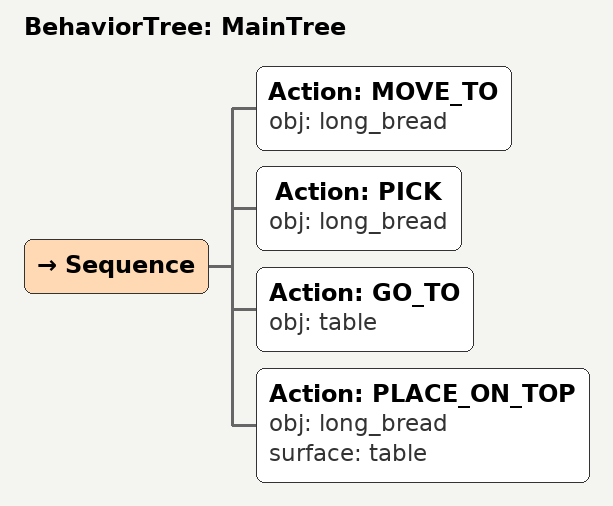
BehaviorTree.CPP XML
<root main_tree_to_execute="MainTree">
  <BehaviorTree ID="MainTree">
    <Sequence>
      <!-- Move to long_bread -->
      <Action ID="MOVE_TO" obj="long_bread" />
      <!-- Pick long_bread -->
      <Action ID="PICK" obj="long_bread" />
      <!-- Go to table -->
      <Action ID="GO_TO" obj="table" />
      <!-- Place long_bread on table -->
      <Action ID="PLACE_ON_TOP" obj="long_bread" surface="table" />
    </Sequence>
  </BehaviorTree>
</root>
